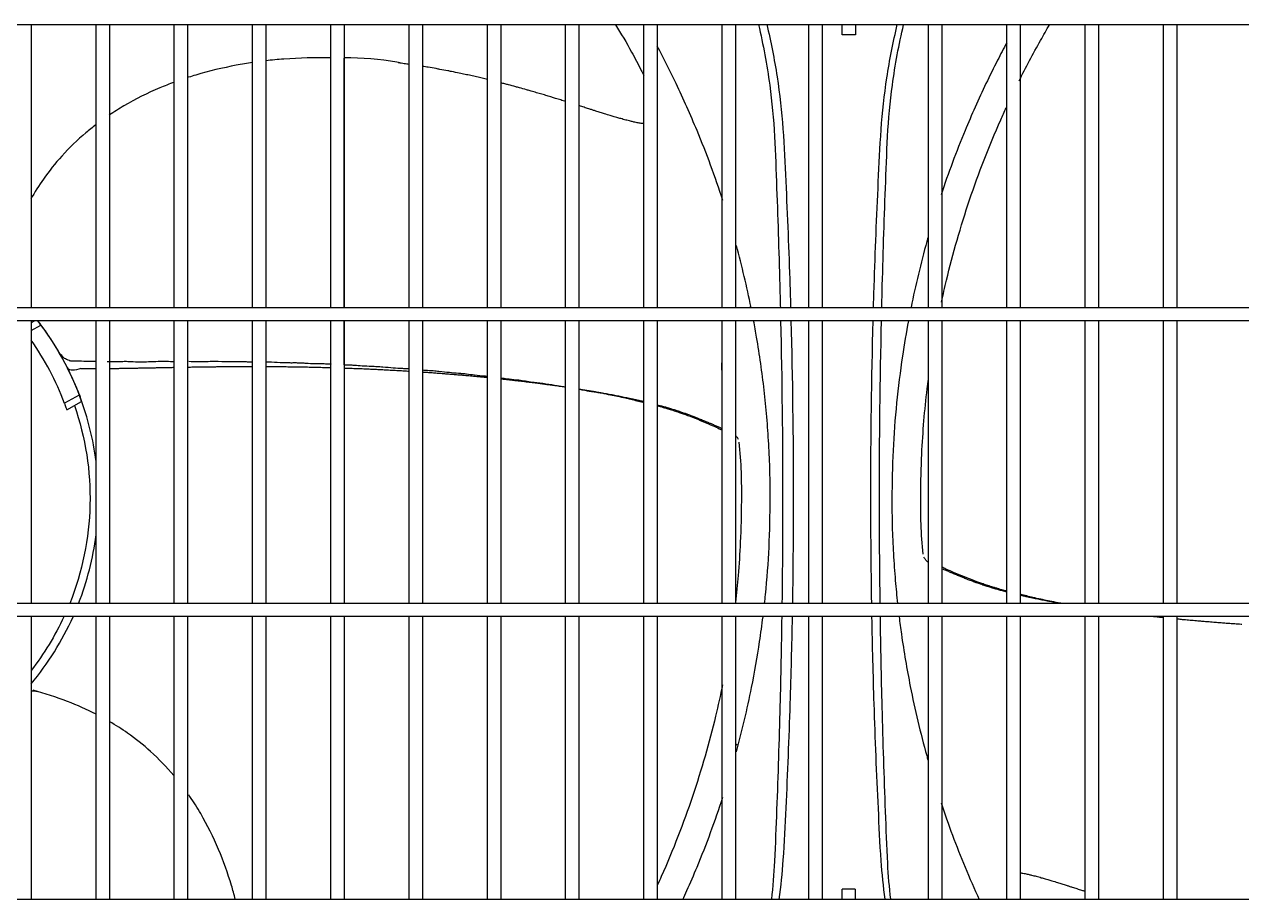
# Model space of a CAD drawing. Header units: millimetres. Extents: x 0 to 504600, y 0 to 118800.
# Drawn here: x 432140.8 to 432506.3, y 45897.9 to 46160.5 of the extents above; entities that cross this region are included whole.
import ezdxf

# ---------------------------------------------------------------- set-up
doc = ezdxf.new("R2010")
doc.units = ezdxf.units.MM
doc.header["$LTSCALE"] = 200
doc.layers.add('LG-AIRCON', color=240, linetype='Continuous')

# ---------------------------------------------------------------- blocks, each defined once
blk = doc.blocks.new('UXB1', base_point=(168674.67, -72229.04))
at = {"layer": 'LG-AIRCON', "color": 0}
for p, q in [((168081.96, -71686.76), (169266.49, -71686.76)), ((168433.98, -71771.55), (168433.98, -71686.77)), ((168453.48, -71686.77), (168453.48, -71771.55)), ((168457.47, -71771.55), (168457.47, -71686.77)), ((168476.97, -71686.77), (168476.97, -71771.55)), ((168480.97, -71771.55), (168480.97, -71686.77)), ((168500.47, -71686.77), (168500.47, -71771.55)), ((168504.47, -71771.55), (168504.47, -71686.77)), ((168523.96, -71686.77), (168523.96, -71771.55)), ((168527.96, -71771.55), (168527.96, -71686.77)), ((168547.46, -71686.77), (168547.46, -71771.55)), ((168551.46, -71771.55), (168551.46, -71686.77)), ((168570.96, -71686.77), (168570.96, -71771.55)), ((168574.96, -71771.55), (168574.96, -71686.77)), ((168594.45, -71686.77), (168594.45, -71771.55)), ((168598.45, -71771.55), (168598.45, -71686.77)), ((168617.95, -71686.77), (168617.95, -71771.55)), ((168621.95, -71771.55), (168621.95, -71686.77)), ((168641.45, -71686.77), (168641.45, -71771.55)), ((168645.45, -71771.55), (168645.45, -71686.77)), ((168667.44, -71686.76), (168667.44, -71771.55)), ((168671.44, -71771.55), (168671.44, -71686.76)), ((168677.44, -71686.76), (168677.44, -71689.76)), ((168681.43, -71689.76), (168681.43, -71686.76)), ((168703.44, -71686.77), (168703.44, -71771.55)), ((168707.44, -71771.55), (168707.44, -71686.77)), ((168726.93, -71686.77), (168726.93, -71771.55)), ((168730.93, -71771.55), (168730.93, -71686.77)), ((168750.43, -71686.77), (168750.43, -71771.55)), ((168754.43, -71771.55), (168754.43, -71686.77)), ((168773.93, -71686.77), (168773.93, -71771.55)), ((168777.92, -71771.55), (168777.92, -71686.77)), ((168645.94, -71732.96), (168645.45, -71733.37)), ((169266.49, -71771.55), (168081.96, -71771.55)), ((168081.96, -71775.55), (169266.49, -71775.55)), ((168433.98, -71860.33), (168433.98, -71775.55)), ((168453.48, -71775.55), (168453.48, -71860.33)), ((168457.47, -71860.33), (168457.47, -71775.55)), ((168476.97, -71775.55), (168476.97, -71860.33)), ((168480.97, -71860.33), (168480.97, -71775.55)), ((168500.47, -71775.55), (168500.47, -71860.33)), ((168504.47, -71860.33), (168504.47, -71775.55)), ((168523.96, -71775.55), (168523.96, -71860.33)), ((168527.96, -71860.33), (168527.96, -71775.55)), ((168547.46, -71775.55), (168547.46, -71860.33)), ((168551.46, -71860.33), (168551.46, -71775.55)), ((168570.96, -71775.55), (168570.96, -71860.33)), ((168574.96, -71860.33), (168574.96, -71775.55)), ((168594.45, -71775.55), (168594.45, -71860.33)), ((168598.45, -71860.33), (168598.45, -71775.55)), ((168617.95, -71775.55), (168617.95, -71860.33)), ((168621.95, -71860.33), (168621.95, -71775.55)), ((168641.45, -71775.55), (168641.45, -71860.33)), ((168645.45, -71860.33), (168645.45, -71775.55)), ((168667.44, -71775.55), (168667.44, -71860.33)), ((168671.44, -71860.33), (168671.44, -71775.55)), ((168703.44, -71775.55), (168703.44, -71860.33)), ((168707.44, -71860.33), (168707.44, -71775.55)), ((168726.93, -71775.55), (168726.93, -71860.33)), ((168730.93, -71860.33), (168730.93, -71775.55)), ((168750.43, -71775.55), (168750.43, -71860.33)), ((168754.43, -71860.33), (168754.43, -71775.55)), ((168773.93, -71775.55), (168773.93, -71860.33)), ((168777.92, -71860.33), (168777.92, -71775.55)), ((168448.43, -71837.99), (168444, -71835.56)), ((168444.68, -71833.65), (168449.13, -71836.09)), ((168528.01, -71847.13), (168528.01, -71860.34)), ((168433.98, -71857.43), (168436.89, -71859.03)), ((169266.49, -71860.33), (168081.96, -71860.33)), ((168435.11, -71860.33), (168433.98, -71859.71)), ((168081.96, -71864.33), (169266.49, -71864.33)), ((168433.98, -71949.11), (168433.98, -71864.33)), ((168453.48, -71864.33), (168453.48, -71949.11)), ((168457.47, -71949.11), (168457.47, -71864.33)), ((168476.97, -71864.33), (168476.97, -71949.11)), ((168480.97, -71949.11), (168480.97, -71864.33)), ((168500.47, -71864.33), (168500.47, -71949.11)), ((168504.47, -71949.11), (168504.47, -71864.33)), ((168523.96, -71864.33), (168523.96, -71949.11)), ((168527.96, -71949.11), (168527.96, -71864.33)), ((168528.01, -71864.33), (168528.01, -71939.11)), ((168547.46, -71864.33), (168547.46, -71949.11)), ((168551.46, -71949.11), (168551.46, -71864.33)), ((168570.96, -71864.33), (168570.96, -71949.11)), ((168574.96, -71949.11), (168574.96, -71864.33)), ((168594.45, -71864.33), (168594.45, -71949.11)), ((168598.45, -71949.11), (168598.45, -71864.33)), ((168617.95, -71864.33), (168617.95, -71949.11)), ((168621.95, -71949.11), (168621.95, -71864.33)), ((168641.45, -71864.33), (168641.45, -71949.11)), ((168645.45, -71949.11), (168645.45, -71864.33)), ((168667.44, -71864.33), (168667.44, -71949.12)), ((168671.44, -71949.12), (168671.44, -71864.33)), ((168703.44, -71864.33), (168703.44, -71949.11)), ((168707.44, -71949.11), (168707.44, -71864.33)), ((168726.93, -71864.33), (168726.93, -71949.11)), ((168730.93, -71949.11), (168730.93, -71864.33)), ((168750.43, -71864.33), (168750.43, -71949.11)), ((168754.43, -71949.11), (168754.43, -71864.33)), ((168773.93, -71864.33), (168773.93, -71949.11)), ((168777.92, -71949.11), (168777.92, -71864.33)), ((169266.49, -71949.12), (168081.96, -71949.12)), ((168677.44, -71946.12), (168677.44, -71949.12)), ((168681.44, -71946.12), (168677.44, -71946.12)), ((168681.44, -71949.12), (168681.44, -71946.12))]:
    blk.add_line(p, q, dxfattribs=at)
at = {"layer": 'LG-AIRCON', "color": 0, "extrusion": (5.03151e-06, -5.39034e-06, 1)}
blk.add_arc((168434.43, -71744.33, 1.22), 5, 264.8443, 286.4677, dxfattribs=at)
at = {"layer": 'LG-AIRCON', "color": 0, "extrusion": (0, 0, -1)}
for radius, start, end in [(86.99, 140.1562, 155.8727), (86.99, 158.7281, 172.7104), (86.99, 187.2888, 200.4357), (81.91, 200.3267, 215.3728), (86.99, 207.6697, 217.7283)]:
    blk.add_arc((-168367.19, -71807.1), radius, start, end, dxfattribs=at)
at = {"layer": 'LG-AIRCON', "color": 0}
for centre, radius, start, end in [((168367.19, -71807.1), 84.49, 24.8886, 37.7673), ((168367.19, -71807.1), 84.49, 340.7868, 21.933), ((168367.19, -71807.1), 86.91, 323.3149, 339.1851), ((168652.33, -71846.6), 11, 171.8382, 188.1618), ((168652.33, -71846.6), 17.95, 261.0565, 262.7284)]:
    blk.add_arc(centre, radius, start, end, dxfattribs=at)
for points, knots in [([(168495.28, -71686.79), (168494.93, -71688.16), (168493.53, -71693.21), (168490.44, -71701.92), (168486.03, -71710.79), (168482.69, -71716.06), (168481.42, -71717.89), (168481.31, -71718.04)], [0, 0, 0, 0, 0.124316, 0.45964, 0.807719, 0.983963, 1, 1, 1, 1]), ([(168629.65, -71686.63), (168630.06, -71687.54), (168631.53, -71690.78), (168635.88, -71700.89), (168639.35, -71710.29), (168641.66, -71717.37)], [0, 0, 0, 0, 0.090907, 0.323924, 1, 1, 1, 1]), ([(168659.34, -71771.54), (168659.21, -71762.6), (168659.03, -71753.66), (168658.53, -71734.37), (168658.21, -71724.01), (168657.61, -71708.48), (168657.44, -71703.3), (168656.96, -71694.31), (168656.65, -71690.51), (168656.22, -71686.73)], [0, 0, 0, 0, 0.315659, 0.315659, 0.681641, 0.681641, 0.864632, 0.864632, 1, 1, 1, 1]), ([(168662.46, -71771.54), (168662.3, -71762.85), (168662.08, -71754.16), (168661.47, -71735.03), (168661.05, -71724.59), (168660.29, -71708.96), (168660.08, -71703.74), (168659.43, -71694.59), (168659.03, -71690.65), (168658.51, -71686.72)], [0, 0, 0, 0, 0.307076, 0.307076, 0.675824, 0.675824, 0.860198, 0.860198, 1, 1, 1, 1]), ([(168690.37, -71686.73), (168689.86, -71690.58), (168689.46, -71694.45), (168688.81, -71703.54), (168688.6, -71708.77), (168687.84, -71724.44), (168687.42, -71734.89), (168686.81, -71754.08), (168686.59, -71762.81), (168686.42, -71771.54)], [0, 0, 0, 0, 0.136943, 0.136943, 0.321752, 0.321752, 0.691369, 0.691369, 1, 1, 1, 1]), ([(168692.07, -71686.76), (168691.66, -71690.33), (168691.36, -71693.91), (168690.86, -71702.7), (168690.7, -71707.91), (168690.1, -71723.53), (168689.77, -71733.95), (168689.26, -71753.43), (168689.08, -71762.48), (168688.95, -71771.54)], [0, 0, 0, 0, 0.126998, 0.126998, 0.311253, 0.311253, 0.679764, 0.679764, 1, 1, 1, 1]), ([(168707.17, -71715.71), (168709.34, -71709.2), (168712.99, -71699.42), (168717.16, -71689.86), (168718.64, -71686.63)], [0, 0, 0, 0, 0.658433, 1, 1, 1, 1]), ([(168730.86, -71694.7), (168730.88, -71694.7), (168731.08, -71694.67), (168731.45, -71694.61), (168732.08, -71694.5), (168732.68, -71694.38), (168733.45, -71694.21), (168734.23, -71694.03), (168735.04, -71693.83), (168735.77, -71693.64), (168736.51, -71693.44), (168737.39, -71693.19), (168738.3, -71692.93), (168739.36, -71692.62), (168740.32, -71692.33), (168741.29, -71692.03), (168742.28, -71691.73), (168743.43, -71691.37), (168744.61, -71691), (168745.65, -71690.67), (168746.72, -71690.33), (168747.94, -71689.94), (168749.2, -71689.54), (168750.02, -71689.28), (168750.38, -71689.17), (168750.42, -71689.15)], [0, 0, 0, 0, 0.004044, 0.044465, 0.084886, 0.125307, 0.165729, 0.22636, 0.266782, 0.307203, 0.347624, 0.388045, 0.448677, 0.489098, 0.54973, 0.590151, 0.630573, 0.691204, 0.751836, 0.792257, 0.832679, 0.89331, 0.953942, 0.994364, 1, 1, 1, 1]), ([(168641.56, -71751.09), (168640.93, -71747.96), (168638.45, -71736.82), (168632.96, -71717.64), (168626.41, -71700.74), (168622.45, -71691.92), (168622.07, -71691.09)], [0, 0, 0, 0, 0.157183, 0.558604, 0.95857, 1, 1, 1, 1]), ([(168681.43, -71689.76), (168681.43, -71689.76), (168681.42, -71689.76), (168681.33, -71689.76), (168681.24, -71689.76), (168681, -71689.76), (168680.84, -71689.76), (168680.49, -71689.76), (168680.29, -71689.76), (168679.86, -71689.76), (168679.64, -71689.76), (168679.19, -71689.76), (168678.96, -71689.76), (168678.54, -71689.76), (168678.34, -71689.76), (168678, -71689.76), (168677.84, -71689.76), (168677.61, -71689.76), (168677.53, -71689.76), (168677.45, -71689.76), (168677.43, -71689.76), (168677.44, -71689.76)], [0, 0, 0, 0, 0.072796, 0.072796, 0.180355, 0.180355, 0.287914, 0.287914, 0.395473, 0.395473, 0.503031, 0.503031, 0.61059, 0.61059, 0.718149, 0.718149, 0.825708, 0.825708, 0.933267, 0.933267, 1, 1, 1, 1]), ([(168476.98, -71723.69), (168476.93, -71723.75), (168474.72, -71726.37), (168470.29, -71730.95), (168463.69, -71736.22), (168459.4, -71738.97), (168457.56, -71740.05)], [0, 0, 0, 0, 0.009856, 0.405385, 0.751633, 1, 1, 1, 1]), ([(168694.57, -71771.51), (168694.78, -71769.78), (168695.36, -71765.42), (168696.45, -71758.45), (168698.7, -71746.22), (168701.07, -71736.28), (168703.1, -71728.99), (168703.22, -71728.57)], [0, 0, 0, 0, 0.119341, 0.301439, 0.482327, 0.969974, 1, 1, 1, 1]), ([(168645.72, -71730.94), (168647.47, -71737.34), (168650.06, -71748.34), (168652.44, -71761.93), (168653.41, -71769.03), (168653.72, -71771.51)], [0, 0, 0, 0, 0.48072, 0.818915, 1, 1, 1, 1]), ([(168453.5, -71742.26), (168450.71, -71743.67), (168444.53, -71746.38), (168438.12, -71748.52), (168434.61, -71749.49)], [0, 0, 0, 0, 0.466455, 1, 1, 1, 1]), ([(168797.43, -71769.2), (168797.38, -71769.21), (168796.68, -71769.25), (168795.49, -71769.34), (168793.85, -71769.45), (168792.38, -71769.56), (168790.94, -71769.67), (168789.35, -71769.8), (168787.77, -71769.93), (168786.2, -71770.06), (168784.62, -71770.19), (168783.21, -71770.32), (168781.64, -71770.46), (168780.22, -71770.59), (168778.87, -71770.72), (168778.15, -71770.79), (168777.91, -71770.82)], [0, 0, 0, 0, 0.007103, 0.105116, 0.178625, 0.252135, 0.325644, 0.399153, 0.497166, 0.570676, 0.644185, 0.742198, 0.791204, 0.889217, 0.962726, 1, 1, 1, 1]), ([(168773.9, -71771.23), (168773.45, -71771.28), (168772.69, -71771.36), (168771.72, -71771.46), (168771.21, -71771.52), (168771, -71771.54)], [0, 0, 0, 0, 0.46864, 0.785024, 1, 1, 1, 1]), ([(168646.48, -71823.94), (168646.78, -71820.91), (168647.21, -71814.98), (168647.26, -71804.97), (168647.02, -71794.63), (168646.35, -71784.5), (168645.77, -71778.5), (168645.47, -71775.82)], [0, 0, 0, 0, 0.183902, 0.361313, 0.620544, 0.830062, 1, 1, 1, 1]), ([(168654.18, -71775.53), (168654.28, -71776.4), (168654.87, -71782.02), (168655.69, -71792.47), (168655.83, -71802.08), (168655.9, -71806.9)], [0, 0, 0, 0, 0.083377, 0.539095, 1, 1, 1, 1]), ([(168692.39, -71806.9), (168692.41, -71804.16), (168692.46, -71798.67), (168692.82, -71790.49), (168693.37, -71782.78), (168693.85, -71777.8), (168694.1, -71775.53)], [0, 0, 0, 0, 0.262384, 0.523093, 0.782124, 1, 1, 1, 1]), ([(168742.63, -71775.55), (168742.56, -71775.57), (168742.19, -71775.63), (168741.28, -71775.8), (168740.17, -71776), (168738.8, -71776.26), (168737.71, -71776.47), (168736.36, -71776.75), (168735.28, -71776.97), (168734.08, -71777.22), (168733.02, -71777.45), (168731.93, -71777.7), (168731.23, -71777.86), (168730.94, -71777.93)], [0, 0, 0, 0, 0.019315, 0.08873, 0.227561, 0.296976, 0.435806, 0.505221, 0.644052, 0.713467, 0.81759, 0.921713, 1, 1, 1, 1]), ([(168743.12, -71775.55), (168743.11, -71775.55), (168742.12, -71775.73), (168739.66, -71776.26), (168737.33, -71776.7), (168733.82, -71777.47), (168732.25, -71777.96), (168730.97, -71778.27), (168730.94, -71778.27)], [0, 0, 0, 0, 0.002202, 0.228493, 0.627967, 0.70862, 0.991569, 1, 1, 1, 1]), ([(168726.92, -71778.92), (168726.73, -71778.97), (168726.28, -71779.09), (168725.45, -71779.31), (168724.45, -71779.59), (168723.46, -71779.88), (168722.51, -71780.16), (168721.52, -71780.46), (168720.56, -71780.77), (168719.73, -71781.04), (168718.91, -71781.32), (168717.98, -71781.65), (168717.06, -71781.98), (168716.27, -71782.27), (168715.49, -71782.57), (168714.72, -71782.87), (168713.86, -71783.21), (168713.12, -71783.51), (168712.4, -71783.81), (168711.79, -71784.06), (168711.18, -71784.32), (168710.5, -71784.6), (168709.84, -71784.89), (168709.18, -71785.17), (168708.67, -71785.39), (168708.11, -71785.63), (168707.72, -71785.8), (168707.46, -71785.92), (168707.36, -71785.96)], [0, 0, 0, 0, 0.025302, 0.058842, 0.109154, 0.159465, 0.193006, 0.243317, 0.293628, 0.327169, 0.36071, 0.411021, 0.461332, 0.494873, 0.528414, 0.578725, 0.612266, 0.662577, 0.696118, 0.729658, 0.763199, 0.79674, 0.847051, 0.880592, 0.914133, 0.947674, 0.981214, 1, 1, 1, 1]), ([(168726.92, -71779.19), (168726.55, -71779.29), (168725.57, -71779.55), (168724.32, -71779.91), (168723.37, -71780.2), (168722.46, -71780.47), (168721.23, -71780.88), (168719.43, -71781.47), (168716.02, -71782.69), (168712.28, -71784.21), (168709, -71785.64), (168707.8, -71786.22), (168707.4, -71786.42)], [0, 0, 0, 0, 0.053839, 0.149249, 0.203333, 0.226493, 0.301247, 0.373104, 0.496736, 0.801431, 0.930492, 1, 1, 1, 1]), ([(168703.4, -71787.85), (168703.29, -71787.92), (168702.92, -71788.16), (168702.5, -71788.62), (168702.17, -71789.13), (168702.03, -71789.41)], [0, 0, 0, 0, 0.14858, 0.57746, 1, 1, 1, 1]), ([(168701.81, -71790.27), (168701.51, -71793.3), (168701.08, -71799.23), (168701.03, -71809.24), (168701.27, -71819.57), (168701.97, -71830.21), (168702.72, -71837.71), (168703.23, -71841.89), (168703.36, -71842.89)], [0, 0, 0, 0, 0.167977, 0.330025, 0.566807, 0.758181, 0.942521, 1, 1, 1, 1]), ([(168655.9, -71806.9), (168655.87, -71809.65), (168655.83, -71815.14), (168655.46, -71823.32), (168654.89, -71831.45), (168654.09, -71839.5), (168653.07, -71847.47), (168651.99, -71854.42), (168651.22, -71858.7), (168650.9, -71860.36)], [0, 0, 0, 0, 0.153416, 0.305853, 0.457308, 0.607781, 0.75727, 0.905773, 1, 1, 1, 1]), ([(168697.38, -71860.36), (168696.72, -71856.83), (168695.33, -71848.62), (168693.72, -71835.63), (168692.6, -71821.34), (168692.46, -71811.73), (168692.39, -71806.9)], [0, 0, 0, 0, 0.200697, 0.464092, 0.73053, 1, 1, 1, 1]), ([(168645.47, -71825.92), (168645.59, -71825.8), (168645.86, -71825.47), (168646.12, -71825.08), (168646.26, -71824.8)], [0, 0, 0, 0, 0.363149, 1, 1, 1, 1]), ([(168621.96, -71834.86), (168622.12, -71834.82), (168622.9, -71834.61), (168623.96, -71834.29), (168624.92, -71834.01), (168625.82, -71833.74), (168627.05, -71833.33), (168628.86, -71832.73), (168632.26, -71831.52), (168636.01, -71830), (168639.51, -71828.47), (168640.89, -71827.79), (168641.46, -71827.51)], [0, 0, 0, 0, 0.024177, 0.119177, 0.173029, 0.19609, 0.270523, 0.342071, 0.465172, 0.768559, 0.897066, 1, 1, 1, 1]), ([(168621.98, -71835.13), (168622.22, -71835.06), (168622.85, -71834.89), (168623.84, -71834.62), (168624.83, -71834.33), (168625.78, -71834.05), (168626.76, -71833.75), (168627.72, -71833.44), (168628.56, -71833.16), (168629.38, -71832.89), (168630.31, -71832.56), (168631.23, -71832.23), (168632.02, -71831.94), (168632.8, -71831.64), (168633.56, -71831.34), (168634.43, -71831), (168635.17, -71830.7), (168635.89, -71830.4), (168636.5, -71830.15), (168637.11, -71829.89), (168637.78, -71829.61), (168638.45, -71829.32), (168639.1, -71829.04), (168639.62, -71828.81), (168640.17, -71828.57), (168640.63, -71828.38), (168641.13, -71828.16), (168641.38, -71828.05), (168641.49, -71828)], [0, 0, 0, 0, 0.03153, 0.081147, 0.130764, 0.163842, 0.21346, 0.263077, 0.296155, 0.329233, 0.37885, 0.428467, 0.461545, 0.494623, 0.54424, 0.577319, 0.626936, 0.660014, 0.693092, 0.72617, 0.759248, 0.808865, 0.841943, 0.875021, 0.908099, 0.941178, 0.974256, 1, 1, 1, 1]), ([(168444, -71835.56), (168444.08, -71835.34), (168444.16, -71835.12), (168444.3, -71834.72), (168444.37, -71834.52), (168444.49, -71834.19), (168444.54, -71834.04), (168444.62, -71833.82), (168444.65, -71833.74), (168444.67, -71833.66), (168444.68, -71833.65), (168444.68, -71833.65)], [0, 0, 0, 0, 0.21816, 0.21816, 0.436362, 0.436362, 0.653817, 0.653817, 0.868707, 0.868707, 1, 1, 1, 1]), ([(168598.46, -71839.83), (168598.83, -71839.75), (168600.07, -71839.48), (168601.8, -71839.2), (168603.75, -71838.91), (168605.74, -71838.57), (168608.63, -71837.95), (168610.96, -71837.51), (168614.46, -71836.74), (168616.23, -71836.19), (168617.71, -71835.85), (168617.94, -71835.8)], [0, 0, 0, 0, 0.053106, 0.183061, 0.25229, 0.323469, 0.470338, 0.72961, 0.781957, 0.965599, 1, 1, 1, 1]), ([(168445, -71845.96), (168445.1, -71845.76), (168445.19, -71845.55), (168445.73, -71844.39), (168446.17, -71843.41), (168446.98, -71841.58), (168447.37, -71840.72), (168448.08, -71839.06), (168448.41, -71838.26), (168448.7, -71837.48)], [0, 0, 0, 0, 0.07319, 0.07319, 0.416738, 0.416738, 0.719921, 0.719921, 1, 1, 1, 1]), ([(168449.13, -71836.09), (168449.13, -71836.09), (168449.11, -71836.13), (168449.06, -71836.26), (168449.03, -71836.37), (168448.93, -71836.63), (168448.88, -71836.79), (168448.74, -71837.15), (168448.67, -71837.35), (168448.54, -71837.7), (168448.49, -71837.84), (168448.43, -71837.99)], [0, 0, 0, 0, 0.211758, 0.211758, 0.423432, 0.423432, 0.636431, 0.636431, 0.852021, 0.852021, 1, 1, 1, 1]), ([(168598.47, -71839.86), (168598.79, -71839.81), (168599.55, -71839.69), (168600.74, -71839.5), (168602.03, -71839.28), (168603.33, -71839.07), (168604.62, -71838.84), (168605.75, -71838.64), (168607.01, -71838.41), (168608.12, -71838.21), (168609.49, -71837.95), (168610.57, -71837.73), (168611.93, -71837.46), (168613, -71837.24), (168614.21, -71836.99), (168615.27, -71836.75), (168616.46, -71836.49), (168617.35, -71836.28), (168617.85, -71836.17), (168617.95, -71836.14)], [0, 0, 0, 0, 0.048356, 0.112135, 0.175914, 0.239693, 0.303472, 0.367251, 0.409771, 0.49481, 0.537329, 0.622368, 0.664887, 0.749926, 0.792445, 0.856225, 0.920004, 0.983783, 1, 1, 1, 1]), ([(168574.97, -71842.92), (168575.23, -71842.89), (168575.79, -71842.83), (168576.97, -71842.7), (168578.34, -71842.55), (168579.86, -71842.38), (168581.37, -71842.2), (168582.73, -71842.04), (168584.25, -71841.85), (168585.62, -71841.68), (168587.14, -71841.48), (168588.51, -71841.3), (168589.86, -71841.12), (168591.34, -71840.92), (168592.65, -71840.73), (168593.73, -71840.58), (168594.23, -71840.5), (168594.43, -71840.47)], [0, 0, 0, 0, 0.039359, 0.085754, 0.178543, 0.248135, 0.317727, 0.410516, 0.456911, 0.5497, 0.619292, 0.688884, 0.758476, 0.828068, 0.920857, 0.967252, 1, 1, 1, 1]), ([(168574.99, -71843.21), (168575.65, -71843.12), (168577.09, -71842.92), (168578.94, -71842.74), (168581.89, -71842.4), (168584.13, -71841.95), (168586.76, -71841.68), (168589.26, -71841.36), (168591.77, -71840.91), (168593.55, -71840.63), (168594.43, -71840.5)], [0, 0, 0, 0, 0.113321, 0.262749, 0.319434, 0.510079, 0.587964, 0.672012, 0.853439, 1, 1, 1, 1]), ([(168448.94, -71845.97), (168448.03, -71845.68), (168447.17, -71845.53), (168445.78, -71845.52), (168445.26, -71845.68), (168445, -71845.96)], [0, 0, 0, 0, 0.5, 0.5, 1, 1, 1, 1]), ([(168449.07, -71845.99), (168449.23, -71845.99), (168449.64, -71845.99), (168450.49, -71845.99), (168451.41, -71845.98), (168452.35, -71845.99), (168453, -71845.99), (168453.37, -71845.99), (168453.47, -71845.99)], [0, 0, 0, 0, 0.114118, 0.296477, 0.570016, 0.752375, 0.934735, 1, 1, 1, 1]), ([(168457.47, -71846.02), (168457.72, -71846.02), (168458.25, -71846.03), (168459.13, -71846.04), (168460.12, -71846.05), (168461.13, -71846.07), (168462.29, -71846.09), (168463.31, -71846.1), (168464.47, -71846.13), (168465.65, -71846.15), (168466.84, -71846.17), (168467.89, -71846.19), (168468.97, -71846.21), (168470.2, -71846.24), (168471.48, -71846.26), (168472.73, -71846.29), (168473.99, -71846.31), (168475.24, -71846.34), (168476.23, -71846.35), (168476.76, -71846.36), (168476.97, -71846.37)], [0, 0, 0, 0, 0.040122, 0.086532, 0.132942, 0.202558, 0.248968, 0.318584, 0.364994, 0.43461, 0.504225, 0.550636, 0.597046, 0.666662, 0.736277, 0.782688, 0.852303, 0.921919, 0.968329, 1, 1, 1, 1]), ([(168480.98, -71846.44), (168481.15, -71846.44), (168481.79, -71846.45), (168482.76, -71846.47), (168484.19, -71846.49), (168485.48, -71846.51), (168486.96, -71846.53), (168488.29, -71846.54), (168489.61, -71846.56), (168491.09, -71846.57), (168492.39, -71846.58), (168493.84, -71846.6), (168495.14, -71846.6), (168496.6, -71846.61), (168498.06, -71846.62), (168499.35, -71846.62), (168500.15, -71846.62), (168500.46, -71846.62)], [0, 0, 0, 0, 0.027433, 0.102463, 0.152482, 0.252522, 0.302541, 0.377571, 0.4526, 0.50262, 0.602659, 0.652679, 0.727708, 0.802738, 0.877767, 0.952797, 1, 1, 1, 1]), ([(168504.47, -71846.61), (168504.83, -71846.61), (168505.53, -71846.6), (168506.89, -71846.6), (168508.22, -71846.59), (168509.86, -71846.57), (168511.18, -71846.55), (168512.82, -71846.53), (168514.13, -71846.51), (168515.78, -71846.48), (168517.1, -71846.46), (168518.77, -71846.42), (168520.12, -71846.39), (168521.82, -71846.35), (168523.01, -71846.32), (168523.86, -71846.29), (168524.04, -71846.29)], [0, 0, 0, 0, 0.054128, 0.105118, 0.207098, 0.258088, 0.360068, 0.411058, 0.513038, 0.564028, 0.666008, 0.716998, 0.818978, 0.869968, 0.971948, 1, 1, 1, 1]), ([(168527.94, -71846.16), (168528.43, -71846.15), (168529.57, -71846.11), (168531.05, -71846.05), (168532.69, -71845.99), (168534.17, -71845.93), (168535.83, -71845.85), (168537.34, -71845.78), (168538.84, -71845.71), (168540.5, -71845.62), (168541.96, -71845.55), (168543.58, -71845.46), (168545.03, -71845.37), (168546.43, -71845.29), (168547.19, -71845.24), (168547.46, -71845.23)], [0, 0, 0, 0, 0.075374, 0.176188, 0.226595, 0.327409, 0.403019, 0.47863, 0.55424, 0.629851, 0.730665, 0.781072, 0.881886, 0.957497, 1, 1, 1, 1]), ([(168527.99, -71847.12), (168528.25, -71847.11), (168528.89, -71847.09), (168529.9, -71847.07), (168531.48, -71847.04), (168533.54, -71846.81), (168535.77, -71846.71), (168537.91, -71846.64), (168540.23, -71846.48), (168542.68, -71846.23), (168544.81, -71846.08), (168546.46, -71846.02), (168547.18, -71845.98), (168547.45, -71845.96)], [0, 0, 0, 0, 0.047503, 0.110853, 0.162385, 0.26559, 0.398055, 0.474574, 0.557765, 0.734792, 0.898208, 0.962554, 1, 1, 1, 1]), ([(168551.45, -71845.58), (168551.98, -71845.54), (168553.07, -71845.47), (168554.79, -71845.37), (168557.09, -71845.15), (168559.48, -71844.85), (168561.61, -71844.66), (168563.41, -71844.54), (168565.12, -71844.38), (168567.29, -71844.02), (168569.46, -71843.86), (168570.74, -71843.74), (168570.97, -71843.72)], [0, 0, 0, 0, 0.073989, 0.153729, 0.239276, 0.420725, 0.584233, 0.647352, 0.701423, 0.819298, 0.967653, 1, 1, 1, 1]), ([(168551.46, -71844.97), (168551.96, -71844.93), (168552.95, -71844.86), (168554.44, -71844.76), (168555.9, -71844.65), (168557.35, -71844.54), (168558.94, -71844.41), (168560.52, -71844.28), (168562.09, -71844.15), (168563.67, -71844.02), (168565.08, -71843.89), (168566.65, -71843.75), (168568.07, -71843.62), (168569.61, -71843.47), (168570.53, -71843.38), (168570.96, -71843.33)], [0, 0, 0, 0, 0.075163, 0.148659, 0.222156, 0.295652, 0.369148, 0.467143, 0.54064, 0.614136, 0.712131, 0.761129, 0.859124, 0.93262, 1, 1, 1, 1]), ([(168442.78, -71850.33), (168443.03, -71849.97), (168443.65, -71849.26), (168444.98, -71848.57), (168446.06, -71848.23), (168446.62, -71848.31), (168446.63, -71848.31)], [0, 0, 0, 0, 0.282775, 0.623842, 0.989494, 1, 1, 1, 1]), ([(168445.4, -71848.37), (168447.36, -71848.3), (168450.05, -71848.23), (168452.74, -71848.19), (168453.47, -71848.18)], [0, 0, 0, 0, 0.728232, 1, 1, 1, 1]), ([(168456.8, -71848.15), (168456.97, -71848.15), (168457.39, -71848.15), (168458.4, -71848.14), (168459.63, -71848.16), (168460.94, -71848.14), (168462.02, -71848.17), (168463.04, -71848.16), (168464.66, -71848.09), (168466.49, -71847.92), (168469.3, -71848.08), (168473.06, -71848.23), (168475.45, -71848.15), (168476.98, -71848.15)], [0, 0, 0, 0, 0.023979, 0.057821, 0.139707, 0.202549, 0.263082, 0.301331, 0.341759, 0.491813, 0.616194, 0.749702, 1, 1, 1, 1]), ([(168481.31, -71848.18), (168482.33, -71848.14), (168483.93, -71848.02), (168486.57, -71848.15), (168489.84, -71848.22), (168493.02, -71848.07), (168495.43, -71848.1), (168497.05, -71848.12), (168497.88, -71848.11), (168499.02, -71848.04), (168499.93, -71848), (168500.46, -71847.98)], [0, 0, 0, 0, 0.153476, 0.264532, 0.383214, 0.619071, 0.799507, 0.831601, 0.860485, 0.918311, 1, 1, 1, 1]), ([(168504.48, -71847.99), (168504.71, -71847.99), (168506.24, -71847.98), (168508.76, -71847.85), (168511.05, -71847.75), (168512.86, -71847.76), (168514.09, -71847.76), (168515.29, -71847.71), (168516.97, -71847.57), (168518.9, -71847.52), (168521.11, -71847.5), (168522.7, -71847.44), (168523.64, -71847.38), (168524.03, -71847.35)], [0, 0, 0, 0, 0.032499, 0.217887, 0.394885, 0.465501, 0.52211, 0.573462, 0.630237, 0.769056, 0.849466, 0.935544, 1, 1, 1, 1]), ([(168436.89, -71859.03), (168436.75, -71859.21), (168436.61, -71859.39), (168436.35, -71859.74), (168436.23, -71859.9), (168436.03, -71860.16), (168435.95, -71860.26), (168435.89, -71860.34)], [0, 0, 0, 0, 0.355398, 0.355398, 0.710856, 0.710856, 1, 1, 1, 1]), ([(168652.37, -71949.18), (168653.78, -71943.18), (168654.9, -71937.14), (168656.41, -71925.96), (168656.89, -71920.83), (168657.44, -71910.51), (168657.61, -71905.33), (168658.21, -71889.8), (168658.53, -71879.44), (168658.84, -71867.5), (168658.88, -71865.92), (168658.92, -71864.34)], [0, 0, 0, 0, 0.21737, 0.21737, 0.399155, 0.399155, 0.58094, 0.58094, 0.94451, 0.94451, 1, 1, 1, 1]), ([(168654.84, -71949.26), (168656.08, -71944.07), (168657.12, -71938.82), (168658.73, -71928.34), (168659.32, -71923.11), (168660.07, -71912.67), (168660.28, -71907.44), (168661.05, -71891.77), (168661.46, -71881.32), (168661.87, -71868.69), (168661.93, -71866.51), (168661.99, -71864.34)], [0, 0, 0, 0, 0.189158, 0.189158, 0.372762, 0.372762, 0.556366, 0.556366, 0.923574, 0.923574, 1, 1, 1, 1]), ([(168686.89, -71864.34), (168686.95, -71866.47), (168687.01, -71868.61), (168687.41, -71881.18), (168687.83, -71891.62), (168688.59, -71907.25), (168688.81, -71912.47), (168689.54, -71922.88), (168690.12, -71928.07), (168691.72, -71938.61), (168692.77, -71943.93), (168694.03, -71949.19)], [0, 0, 0, 0, 0.075143, 0.075143, 0.442368, 0.442368, 0.625981, 0.625981, 0.809594, 0.809594, 1, 1, 1, 1]), ([(168689.37, -71864.34), (168689.41, -71865.92), (168689.45, -71867.5), (168689.75, -71879.43), (168690.08, -71889.79), (168690.68, -71905.32), (168690.84, -71910.5), (168691.4, -71920.83), (168691.88, -71925.95), (168693.39, -71937.14), (168694.51, -71943.18), (168695.92, -71949.17)], [0, 0, 0, 0, 0.055363, 0.055363, 0.419, 0.419, 0.600818, 0.600818, 0.782636, 0.782636, 1, 1, 1, 1]), ([(168703.22, -71885.22), (168703.11, -71884.86), (168701.18, -71877.96), (168699.51, -71870.99), (168698.16, -71864.34)], [0, 0, 0, 0, 0.052887, 1, 1, 1, 1]), ([(168707.32, -71865.95), (168707.79, -71868.14), (168710.1, -71878.33), (168715.33, -71896.57), (168722.03, -71913.87), (168726.2, -71923.08), (168726.76, -71924.31)], [0, 0, 0, 0, 0.112914, 0.525694, 0.936978, 1, 1, 1, 1]), ([(168453.42, -71919.15), (168452.4, -71918.37), (168448.8, -71915.48), (168443.34, -71910.21), (168437.92, -71903.41), (168435.06, -71898.89), (168433.87, -71896.82)], [0, 0, 0, 0, 0.130207, 0.467681, 0.763107, 1, 1, 1, 1]), ([(168641.67, -71896.42), (168639.36, -71903.51), (168634.98, -71915.34), (168628.14, -71930.68), (168623.93, -71939.02), (168621.96, -71942.72)], [0, 0, 0, 0, 0.443757, 0.750386, 1, 1, 1, 1]), ([(168726.9, -71943.77), (168725.96, -71942.02), (168723.82, -71937.96), (168720.63, -71931.52), (168717.38, -71924.48), (168712.64, -71913.46), (168709.35, -71904.62), (168707.18, -71898.12)], [0, 0, 0, 0, 0.11975, 0.276771, 0.432533, 0.587035, 1, 1, 1, 1]), ([(168618.01, -71919.44), (168617.99, -71919.44), (168617.79, -71919.46), (168617.36, -71919.52), (168616.84, -71919.6), (168616.21, -71919.71), (168615.61, -71919.83), (168614.84, -71919.99), (168614.05, -71920.18), (168613.24, -71920.38), (168612.51, -71920.57), (168611.78, -71920.77), (168610.9, -71921.02), (168609.99, -71921.28), (168608.92, -71921.59), (168607.97, -71921.88), (168607, -71922.17), (168606.01, -71922.48), (168604.86, -71922.84), (168603.68, -71923.21), (168602.63, -71923.54), (168601.57, -71923.88), (168600.34, -71924.27), (168599.24, -71924.62), (168598.62, -71924.82), (168598.46, -71924.87)], [0, 0, 0, 0, 0.005985, 0.045742, 0.085498, 0.125255, 0.165012, 0.204768, 0.264403, 0.30416, 0.343916, 0.383673, 0.423429, 0.483064, 0.522821, 0.582456, 0.622212, 0.661969, 0.721603, 0.781238, 0.820995, 0.860751, 0.920386, 0.980021, 1, 1, 1, 1]), ([(168476.93, -71931.9), (168475.47, -71931.36), (168470.32, -71929.33), (168463.78, -71926.08), (168458.9, -71923.02), (168457.46, -71922.05)], [0, 0, 0, 0, 0.214057, 0.763166, 1, 1, 1, 1]), ([(168594.45, -71926.13), (168594.34, -71926.16), (168593.73, -71926.35), (168592.61, -71926.7), (168591.24, -71927.12), (168589.86, -71927.54), (168588.48, -71927.96), (168586.92, -71928.42), (168585.35, -71928.88), (168583.94, -71929.29), (168582.35, -71929.74), (168580.92, -71930.14), (168579.12, -71930.64), (168577.67, -71931.03), (168576.16, -71931.42), (168575.38, -71931.63), (168574.96, -71931.73)], [0, 0, 0, 0, 0.018571, 0.09977, 0.180968, 0.235101, 0.3163, 0.397499, 0.478698, 0.559896, 0.614029, 0.722294, 0.776427, 0.884692, 0.938824, 1, 1, 1, 1]), ([(168500.45, -71937.8), (168498.82, -71937.56), (168493.09, -71936.6), (168486.69, -71935.08), (168481.98, -71933.62), (168481.26, -71933.39)], [0, 0, 0, 0, 0.251534, 0.886152, 1, 1, 1, 1]), ([(168570.98, -71932.73), (168570.47, -71932.85), (168569.39, -71933.11), (168567.72, -71933.5), (168565.98, -71933.89), (168564.26, -71934.27), (168562.34, -71934.68), (168560.6, -71935.03), (168558.67, -71935.41), (168557.12, -71935.7), (168555.17, -71936.05), (168553.42, -71936.36), (168552.05, -71936.58), (168551.46, -71936.67)], [0, 0, 0, 0, 0.079541, 0.168728, 0.257914, 0.3471, 0.436286, 0.555201, 0.614659, 0.733574, 0.793032, 0.911947, 1, 1, 1, 1]), ([(168609.39, -71949.17), (168611.1, -71946.5), (168613.77, -71941.97), (168616.48, -71936.8), (168617.7, -71934.43), (168617.96, -71933.91)], [0, 0, 0, 0, 0.545072, 0.900711, 1, 1, 1, 1]), ([(168730.6, -71932.3), (168732.63, -71936.37), (168735.62, -71942), (168738.84, -71947.6), (168739.76, -71949.17)], [0, 0, 0, 0, 0.719224, 1, 1, 1, 1]), ([(168544.71, -71937.77), (168544.41, -71937.83), (168538.94, -71938.89), (168533.33, -71939.16), (168528.02, -71939.24)], [0, 0, 0, 0, 0.054083, 1, 1, 1, 1]), ([(168547.49, -71937.27), (168547, -71937.34), (168545.89, -71937.49), (168544.79, -71937.63), (168544.19, -71937.71)], [0, 0, 0, 0, 0.449176, 1, 1, 1, 1]), ([(168523.96, -71939.27), (168519.25, -71939.28), (168512.75, -71939.16), (168506.25, -71938.54), (168504.45, -71938.33)], [0, 0, 0, 0, 0.723565, 1, 1, 1, 1])]:
    blk.add_open_spline(points, degree=3, knots=knots, dxfattribs=at)
for points in [[(168659.61, -71806.9), (168659.61, -71796.45), (168659.54, -71785.99), (168659.4, -71775.54)], [(168662.8, -71808.1), (168662.79, -71797.25), (168662.71, -71786.39), (168662.53, -71775.54)], [(168686.35, -71775.54), (168686.18, -71786.39), (168686.09, -71797.25), (168686.09, -71808.1)], [(168688.89, -71775.54), (168688.75, -71785.99), (168688.68, -71796.45), (168688.68, -71806.9)], [(168659.01, -71860.34), (168659.4, -71842.53), (168659.6, -71824.72), (168659.61, -71806.9)], [(168662.1, -71860.34), (168662.56, -71842.93), (168662.79, -71825.52), (168662.8, -71808.1)], [(168686.09, -71808.1), (168686.09, -71825.52), (168686.32, -71842.93), (168686.78, -71860.34)], [(168688.68, -71806.9), (168688.68, -71824.72), (168688.88, -71842.54), (168689.28, -71860.35)], [(168444.23, -71847.5), (168444.49, -71846.99), (168444.75, -71846.48), (168445, -71845.96)], [(168448.94, -71845.97), (168448.98, -71845.98), (168449.02, -71845.99), (168449.07, -71845.99)], [(168650.12, -71864.34), (168648.86, -71870.57), (168647.39, -71876.75), (168645.72, -71882.88)]]:
    blk.add_open_spline(points, degree=3, dxfattribs=at)
blk = doc.blocks.new('UXB+UXC')
at = {"layer": 'LG-AIRCON', "color": 0}
blk.add_blockref('UXB1', (1828.38, -0.17), dxfattribs=at)

msp = doc.modelspace()

# ---------------------------------------------------------------- block references
at = {"layer": 'LG-AIRCON', "color": 142, "xscale": -1, "rotation": 180}
msp.add_blockref('UXB+UXC', (430555.17, 46440.12), dxfattribs=at)

doc.saveas('drawing.dxf')
